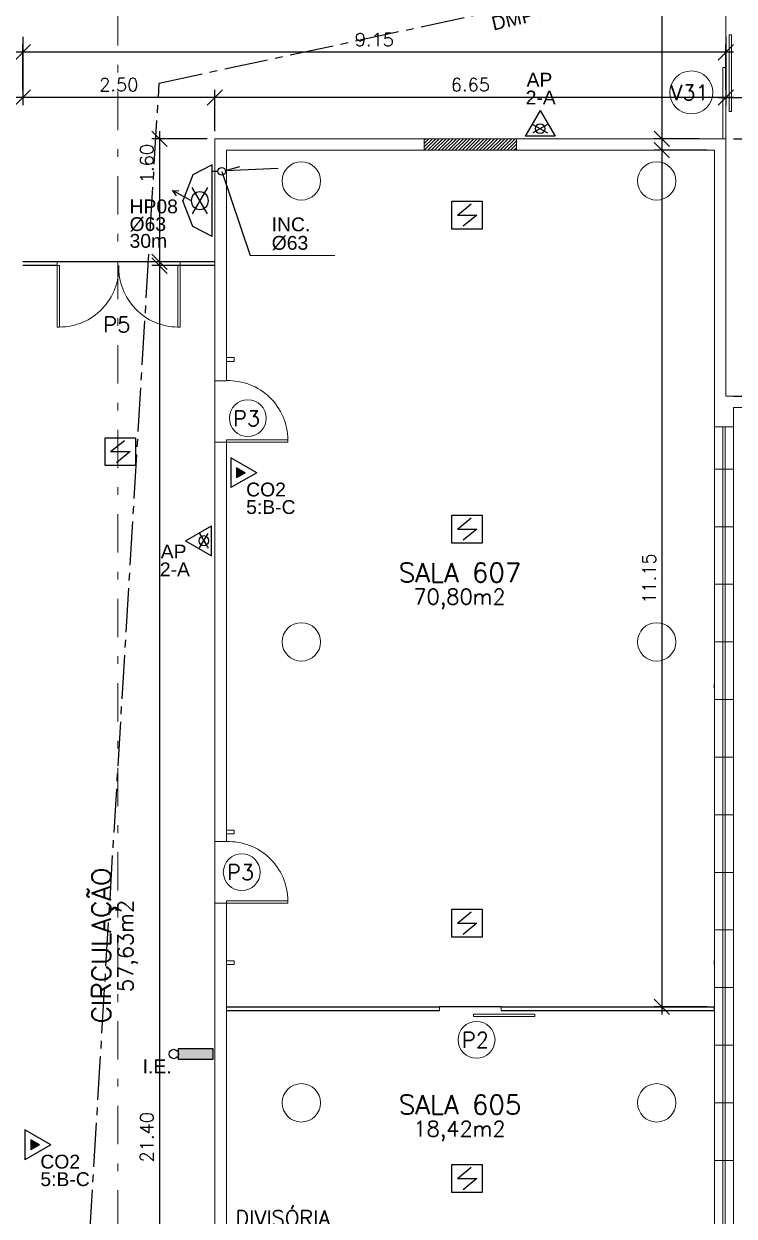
# Model space of a CAD drawing. Header units: millimetres. Extents: x 521 to 1055, y 261 to 520.
# Drawn here: x 572.45 to 581.7, y 298.49 to 314.01 of the extents above; entities that cross this region are included whole.
import ezdxf
from ezdxf.enums import TextEntityAlignment as Align

# ---------------------------------------------------------------- set-up
doc = ezdxf.new("R2010")
doc.units = ezdxf.units.MM
for name, pattern in [('CENTER2', [28.575, 19.05, -3.175, 3.175, -3.175]), ('CONTINU', [0]), ('DASHDOTX2', [2, 1, -0.5, 0, -0.5]), ('DIVIDE2', [15.875, 6.35, -3.175, 0, -3.175, 0, -3.175]), ('HIDDEN', [9.525, 6.35, -3.175])]:
    doc.linetypes.add(name, pattern=pattern)
doc.layers.add('0.1', color=8, linetype='Continuous', lineweight=13)
doc.layers.add('ppci', color=8, linetype='Continuous')
doc.styles.add('ROMANS', font='romans')
doc.styles.get("Standard").update_dxf_attribs({"font": 'romans.shx'})
doc.styles.add('STYLE1', font='sanss___.ttf')
doc.dimstyles.new('Fares Eng - 50', dxfattribs={"dimscale": 2, "dimtxt": 0.085, "dimasz": 0.1, "dimexe": 0.05, "dimexo": 0.05, "dimgap": 0.04, "dimtad": 1, "dimzin": 4, "dimdsep": 46, "dimtxsty": 'ROMANS', "dimblk1": 'OBLIQUE', "dimblk2": 'OBLIQUE', "dimsah": 1, "dimcen": 0.05, "dimdle": 0.05, "dimclrd": 8, "dimclre": 8, "dimclrt": 8, "dimaunit": 1, "dimadec": 0, "dimazin": 0, "dimtfac": 1, "dimtix": 1, "dimtmove": 2, "dimatfit": 0, "dimldrblk": 'OPEN90', "dimfxl": 1, "dimtolj": 1, "dimtzin": 0, "dimarcsym": 0})

# ---------------------------------------------------------------- blocks, each defined once
blk = doc.blocks.new('P80')
for points in [[(0, 0.86), (0, 0.83), (0.15, 0.83), (0.15, 0.86)], [(0, 0), (0, 0.03), (0.15, 0.03), (0.15, 0)]]:
    blk.add_lwpolyline(points)
blk.add_lwpolyline([(-0.8, 0.06), (0, 0.06), (0, 0.03), (-0.8, 0.03)], close=True)
at = {"color": 8}
blk.add_arc((-0.025, 0.056), 0.775, 88.1408, 179.6698, dxfattribs=at)
blk = doc.blocks.new('_OBLIQUE')
at = {"color": 0, "linetype": 'ByBlock'}
blk.add_line((-0.5, -0.5), (0.5, 0.5), dxfattribs=at)
blk = doc.blocks.new('*D1420')
at = {"layer": '0.1', "color": 8, "linetype": 'CONTINU', "lineweight": -2, "transparency": 16777216}
for p, q in [((581.588, 313.84), (581.588, 312.952)), ((581.688, 313.052), (574.838, 313.052)), ((574.938, 312.614), (574.938, 313.152))]:
    blk.add_line(p, q, dxfattribs=at)
at = {"layer": 'DEFPOINTS', "color": 0, "linetype": 'CONTINU', "lineweight": -2, "transparency": 16777216}
for p in [(581.588, 313.94), (574.938, 313.052), (574.938, 312.514)]:
    blk.add_point(p, dxfattribs=at)
at = {"layer": '0.1', "color": 8, "linetype": 'CONTINU', "lineweight": -2, "transparency": 16777216, "xscale": 0.2, "yscale": 0.2, "zscale": 0.2, "rotation": 180}
blk.add_blockref('_OBLIQUE', (574.938, 313.052), dxfattribs=at)
at = {"layer": '0.1', "color": 8, "linetype": 'CONTINU', "lineweight": -2, "transparency": 16777216, "xscale": 0.2, "yscale": 0.2, "zscale": 0.2}
blk.add_blockref('_OBLIQUE', (581.588, 313.052), dxfattribs=at)
at = {"layer": '0.1', "color": 8, "linetype": 'CONTINU', "transparency": 16777216, "insert": (578.263, 313.217), "char_height": 0.17, "attachment_point": 5, "style": 'ROMANS'}
blk.add_mtext('\\A1;6.65', dxfattribs=at)
blk = doc.blocks.new('_Open90')
at = {"color": 0, "linetype": 'ByBlock', "lineweight": -2}
for p, q in [((0, 0), (-1, 0)), ((-0.5, 0.5), (0, 0)), ((0, 0), (-0.5, -0.5))]:
    blk.add_line(p, q, dxfattribs=at)
blk = doc.blocks.new('*D1421')
at = {"layer": '0.1', "color": 8, "linetype": 'CONTINU', "lineweight": -2, "transparency": 16777216}
for p, q in [((572.438, 313.84), (572.438, 312.952)), ((575.038, 313.052), (572.338, 313.052)), ((574.938, 312.753), (574.938, 313.152))]:
    blk.add_line(p, q, dxfattribs=at)
at = {"layer": 'DEFPOINTS', "color": 0, "linetype": 'CONTINU', "lineweight": -2, "transparency": 16777216}
for p in [(572.438, 313.94), (572.438, 313.052), (574.938, 312.653)]:
    blk.add_point(p, dxfattribs=at)
at = {"layer": '0.1', "color": 8, "linetype": 'CONTINU', "lineweight": -2, "transparency": 16777216, "xscale": 0.2, "yscale": 0.2, "zscale": 0.2, "rotation": 180}
blk.add_blockref('_OBLIQUE', (572.438, 313.052), dxfattribs=at)
at = {"layer": '0.1', "color": 8, "linetype": 'CONTINU', "lineweight": -2, "transparency": 16777216, "xscale": 0.2, "yscale": 0.2, "zscale": 0.2}
blk.add_blockref('_OBLIQUE', (574.938, 313.052), dxfattribs=at)
at = {"layer": '0.1', "color": 8, "linetype": 'CONTINU', "transparency": 16777216, "insert": (573.688, 313.217), "char_height": 0.17, "attachment_point": 5, "style": 'ROMANS'}
blk.add_mtext('\\A1;2.50', dxfattribs=at)
blk = doc.blocks.new('*D1422')
at = {"layer": '0.1', "color": 8, "linetype": 'CONTINU', "lineweight": -2, "transparency": 16777216}
for p, q in [((581.588, 313.84), (581.588, 312.952)), ((585.538, 313.84), (585.538, 312.952)), ((581.488, 313.052), (585.638, 313.052))]:
    blk.add_line(p, q, dxfattribs=at)
at = {"layer": 'DEFPOINTS', "color": 0, "linetype": 'CONTINU', "lineweight": -2, "transparency": 16777216}
for p in [(581.588, 313.94), (585.538, 313.94), (585.538, 313.052)]:
    blk.add_point(p, dxfattribs=at)
at = {"layer": '0.1', "color": 8, "linetype": 'CONTINU', "lineweight": -2, "transparency": 16777216, "xscale": 0.2, "yscale": 0.2, "zscale": 0.2, "rotation": 180}
blk.add_blockref('_OBLIQUE', (581.588, 313.052), dxfattribs=at)
at = {"layer": '0.1', "color": 8, "linetype": 'CONTINU', "lineweight": -2, "transparency": 16777216, "xscale": 0.2, "yscale": 0.2, "zscale": 0.2}
blk.add_blockref('_OBLIQUE', (585.538, 313.052), dxfattribs=at)
at = {"layer": '0.1', "color": 8, "linetype": 'CONTINU', "transparency": 16777216, "insert": (583.563, 313.217), "char_height": 0.17, "attachment_point": 5, "style": 'ROMANS'}
blk.add_mtext('\\A1;3.95', dxfattribs=at)
blk = doc.blocks.new('*D1652')
at = {"layer": '0.1', "color": 8, "linetype": 'CONTINU', "lineweight": -2, "transparency": 16777216}
for p, q in [((580.754, 316.464), (580.754, 312.414)), ((581.241, 316.364), (580.654, 316.364)), ((581.241, 312.514), (580.654, 312.514))]:
    blk.add_line(p, q, dxfattribs=at)
at = {"layer": 'DEFPOINTS', "color": 0, "linetype": 'CONTINU', "lineweight": -2, "transparency": 16777216}
for p in [(581.341, 316.364), (580.754, 312.514), (581.341, 312.514)]:
    blk.add_point(p, dxfattribs=at)
at = {"layer": '0.1', "color": 8, "linetype": 'CONTINU', "lineweight": -2, "transparency": 16777216, "xscale": 0.2, "yscale": 0.2, "zscale": 0.2}
for p, rotation in [((580.754, 316.364), 90), ((580.754, 312.514), 270)]:
    blk.add_blockref('_OBLIQUE', p, dxfattribs=dict(at, rotation=rotation))
at = {"layer": '0.1', "color": 8, "linetype": 'CONTINU', "transparency": 16777216, "insert": (580.589, 314.439), "char_height": 0.17, "attachment_point": 5, "rotation": 90, "style": 'ROMANS'}
blk.add_mtext('\\A1;3.85', dxfattribs=at)
blk = doc.blocks.new('*D1654')
at = {"layer": '0.1', "color": 8, "linetype": 'CONTINU', "lineweight": -2, "transparency": 16777216}
for p, q in [((572.438, 313.152), (572.438, 313.739)), ((581.588, 313.152), (581.588, 313.739)), ((581.688, 313.639), (572.338, 313.639))]:
    blk.add_line(p, q, dxfattribs=at)
at = {"layer": 'DEFPOINTS', "color": 0, "linetype": 'CONTINU', "lineweight": -2, "transparency": 16777216}
for p in [(572.438, 313.639), (572.438, 313.052), (581.588, 313.052)]:
    blk.add_point(p, dxfattribs=at)
at = {"layer": '0.1', "color": 8, "linetype": 'CONTINU', "lineweight": -2, "transparency": 16777216, "xscale": 0.2, "yscale": 0.2, "zscale": 0.2, "rotation": 180}
blk.add_blockref('_OBLIQUE', (572.438, 313.639), dxfattribs=at)
at = {"layer": '0.1', "color": 8, "linetype": 'CONTINU', "lineweight": -2, "transparency": 16777216, "xscale": 0.2, "yscale": 0.2, "zscale": 0.2}
blk.add_blockref('_OBLIQUE', (581.588, 313.639), dxfattribs=at)
at = {"layer": '0.1', "color": 8, "linetype": 'CONTINU', "transparency": 16777216, "insert": (577.013, 313.804), "char_height": 0.17, "attachment_point": 5, "style": 'ROMANS'}
blk.add_mtext('\\A1;9.15', dxfattribs=at)
blk = doc.blocks.new('*D1658')
at = {"layer": '0.1', "color": 8, "linetype": 'CONTINU', "lineweight": -2, "transparency": 16777216}
for p, q in [((582.274, 312.614), (582.274, 309.064)), ((581.688, 312.514), (582.374, 312.514)), ((581.688, 309.164), (582.374, 309.164))]:
    blk.add_line(p, q, dxfattribs=at)
at = {"layer": 'DEFPOINTS', "color": 0, "linetype": 'CONTINU', "lineweight": -2, "transparency": 16777216}
for p in [(581.588, 312.514), (581.588, 309.164), (582.274, 309.164)]:
    blk.add_point(p, dxfattribs=at)
at = {"layer": '0.1', "color": 8, "linetype": 'CONTINU', "lineweight": -2, "transparency": 16777216, "xscale": 0.2, "yscale": 0.2, "zscale": 0.2}
for p, rotation in [((582.274, 312.514), 90), ((582.274, 309.164), 270)]:
    blk.add_blockref('_OBLIQUE', p, dxfattribs=dict(at, rotation=rotation))
at = {"layer": '0.1', "color": 8, "linetype": 'CONTINU', "transparency": 16777216, "insert": (582.109, 310.839), "char_height": 0.17, "attachment_point": 5, "rotation": 90, "style": 'ROMANS'}
blk.add_mtext('\\A1;3.35', dxfattribs=at)
blk = doc.blocks.new('*D1453')
at = {"layer": '0.1', "color": 8, "linetype": 'CONTINU', "lineweight": -2, "transparency": 16777216}
for p, q in [((574.218, 312.614), (574.218, 310.812)), ((574.838, 312.514), (574.118, 312.514)), ((574.838, 310.912), (574.118, 310.912))]:
    blk.add_line(p, q, dxfattribs=at)
at = {"layer": 'DEFPOINTS', "color": 0, "linetype": 'CONTINU', "lineweight": -2, "transparency": 16777216}
for p in [(574.938, 312.514), (574.218, 310.912), (574.938, 310.912)]:
    blk.add_point(p, dxfattribs=at)
at = {"layer": '0.1', "color": 8, "linetype": 'CONTINU', "lineweight": -2, "transparency": 16777216, "xscale": 0.2, "yscale": 0.2, "zscale": 0.2}
for p, rotation in [((574.218, 312.514), 90), ((574.218, 310.912), 270)]:
    blk.add_blockref('_OBLIQUE', p, dxfattribs=dict(at, rotation=rotation))
at = {"layer": '0.1', "color": 8, "linetype": 'CONTINU', "transparency": 16777216, "insert": (574.053, 312.191), "char_height": 0.17, "attachment_point": 5, "rotation": 90, "style": 'ROMANS'}
blk.add_mtext('\\A1;1.60', dxfattribs=at)
blk = doc.blocks.new('*D1739')
at = {"layer": '0.1', "color": 8, "linetype": 'CONTINU', "lineweight": -2, "transparency": 16777216}
for p, q in [((580.754, 312.464), (580.754, 301.114)), ((581.338, 312.364), (580.654, 312.364)), ((581.338, 301.214), (580.654, 301.214))]:
    blk.add_line(p, q, dxfattribs=at)
at = {"layer": 'DEFPOINTS', "color": 0, "linetype": 'CONTINU', "lineweight": -2, "transparency": 16777216}
for p in [(581.438, 312.364), (580.754, 301.214), (581.438, 301.214)]:
    blk.add_point(p, dxfattribs=at)
at = {"layer": '0.1', "color": 8, "linetype": 'CONTINU', "lineweight": -2, "transparency": 16777216, "xscale": 0.2, "yscale": 0.2, "zscale": 0.2}
for p, rotation in [((580.754, 312.364), 90), ((580.754, 301.214), 270)]:
    blk.add_blockref('_OBLIQUE', p, dxfattribs=dict(at, rotation=rotation))
at = {"layer": '0.1', "color": 8, "linetype": 'CONTINU', "transparency": 16777216, "insert": (580.589, 306.789), "char_height": 0.17, "attachment_point": 5, "rotation": 90, "style": 'ROMANS'}
blk.add_mtext('\\A1;11.15', dxfattribs=at)
blk = doc.blocks.new('*D1762')
at = {"layer": '0.1', "color": 8, "linetype": 'CONTINU', "lineweight": -2, "transparency": 16777216}
for p, q in [((574.218, 310.962), (574.218, 289.364)), ((574.838, 310.862), (574.118, 310.862)), ((574.838, 289.464), (574.118, 289.464))]:
    blk.add_line(p, q, dxfattribs=at)
at = {"layer": 'DEFPOINTS', "color": 0, "linetype": 'CONTINU', "lineweight": -2, "transparency": 16777216}
for p in [(574.938, 310.862), (574.218, 289.464), (574.938, 289.464)]:
    blk.add_point(p, dxfattribs=at)
at = {"layer": '0.1', "color": 8, "linetype": 'CONTINU', "lineweight": -2, "transparency": 16777216, "xscale": 0.2, "yscale": 0.2, "zscale": 0.2}
for p, rotation in [((574.218, 310.862), 90), ((574.218, 289.464), 270)]:
    blk.add_blockref('_OBLIQUE', p, dxfattribs=dict(at, rotation=rotation))
at = {"layer": '0.1', "color": 8, "linetype": 'CONTINU', "transparency": 16777216, "insert": (574.053, 299.517), "char_height": 0.17, "attachment_point": 5, "rotation": 90, "style": 'ROMANS'}
blk.add_mtext('\\A1;21.40', dxfattribs=at)
blk = doc.blocks.new('ÁREA')
for p in [(0.00005, 0.00376), (0, 0)]:
    blk.add_attdef('COMPARTIMENTO', text='', height=0.0025).set_placement(p, align=Align.CENTER)
at = {"color": 1}
for p in [(-0.00005, -0.00376), (-0.0001, -0.00752)]:
    blk.add_attdef('ÁREA', text='', height=0.002, dxfattribs=at).set_placement(p, align=Align.CENTER)

msp = doc.modelspace()

# ---------------------------------------------------------------- hatches: boundary and pattern name
at = {"layer": '0.1', "linetype": 'CONTINU', "lineweight": -2}
h = msp.add_hatch(dxfattribs=at)
h.set_pattern_fill('ANSI31', color=8, scale=0.01, style=0, double=1)
h.set_pattern_definition([(45, (577.66274, 312.36448), (-0.0224506, 0.0224506), [])])
h.paths.add_polyline_path([(578.86274, 312.51448), (577.66274, 312.51448), (577.66274, 312.36448), (578.86274, 312.36448)])
at = {"layer": 'ppci'}
for points in [[(575.33282, 308.1674), (575.22007, 308.23249), (575.22007, 308.1023)], [(574.46414, 300.67146), (574.46414, 300.52896), (574.91267, 300.52896), (574.91267, 300.67146)], [(572.65466, 299.41832), (572.54191, 299.48342), (572.54191, 299.35322)]]:
    msp.add_hatch(color=10, dxfattribs=at).paths.add_polyline_path(points)

# ---------------------------------------------------------------- linework, layer by layer
at = {"layer": '0.1', "color": 8, "linetype": 'DASHDOTX2', "ltscale": 0.5}
msp.add_line((573.67694, 337.32691), (573.67694, 284.40546), dxfattribs=at)
at = {"layer": '0.1', "color": 8, "linetype": 'CONTINU'}
for p, q in [((581.58774, 313.43948), (581.58774, 315.43948)), ((581.54774, 312.51448), (581.54774, 313.43948)), ((581.58774, 313.43948), (581.54774, 313.43948)), ((581.58774, 312.51448), (581.58774, 313.43948)), ((572.88774, 310.91242), (572.88774, 310.86242)), ((574.48774, 310.91242), (574.48774, 310.86242)), ((576.49809, 310.99496), (575.39774, 310.99496)), ((574.93774, 308.56448), (574.93774, 309.36448)), ((581.43774, 308.76448), (581.43774, 306.30933)), ((581.54774, 308.76448), (581.54774, 288.11448)), ((581.57774, 308.76448), (581.57774, 288.11448)), ((581.68774, 308.76448), (581.68774, 288.11448)), ((581.43774, 308.21448), (581.68774, 308.21448)), ((581.43774, 307.46448), (581.68774, 307.46448)), ((581.43774, 306.71448), (581.68774, 306.71448)), ((581.43774, 306.71448), (581.43774, 305.41448)), ((581.43774, 305.96448), (581.68774, 305.96448)), ((581.43774, 305.36448), (581.43774, 301.81448)), ((581.43774, 305.21448), (581.68774, 305.21448)), ((581.43774, 304.46448), (581.68774, 304.46448)), ((581.43774, 303.71448), (581.68774, 303.71448)), ((574.93774, 302.56448), (574.93774, 303.36448)), ((581.43774, 302.96448), (581.68774, 302.96448)), ((581.43774, 302.21448), (581.68774, 302.21448)), ((581.43774, 301.76448), (581.43774, 301.21448)), ((581.43774, 301.46448), (581.68774, 301.46448)), ((577.86274, 301.21448), (577.86274, 301.16448)), ((578.66274, 301.16448), (578.66274, 301.21448)), ((581.43774, 301.16448), (581.43774, 299.96448)), ((581.43774, 300.71448), (581.68774, 300.71448)), ((581.43774, 299.96448), (581.68774, 299.96448)), ((581.43774, 299.96448), (581.43774, 298.26448)), ((581.43774, 299.21448), (581.68774, 299.21448))]:
    msp.add_line(p, q, dxfattribs=at)
at = {"layer": '0.1', "color": 7}
for p, q in [((574.93774, 312.51448), (577.66274, 312.51448)), ((574.93774, 312.51448), (574.93774, 309.36448)), ((577.66274, 312.51448), (581.58774, 312.51448)), ((581.58774, 309.16448), (581.58774, 312.51448)), ((575.08774, 312.36448), (577.66274, 312.36448)), ((575.08774, 312.36448), (575.08774, 309.36448)), ((577.66274, 312.36448), (581.43774, 312.36448)), ((581.43774, 308.76448), (581.43774, 312.36448)), ((574.93774, 309.36448), (575.08774, 309.36448)), ((581.58774, 309.16448), (582.03774, 309.16448)), ((581.68774, 309.01448), (582.03774, 309.01448)), ((581.68774, 308.76448), (581.68774, 309.01448)), ((581.43774, 308.76448), (581.68774, 308.76448)), ((574.93774, 308.56448), (574.93774, 303.36448)), ((574.93774, 308.56448), (575.08774, 308.56448)), ((575.08774, 308.56448), (575.08774, 303.36448)), ((574.93774, 303.36448), (575.08774, 303.36448)), ((574.93774, 302.56448), (575.08774, 302.56448)), ((574.93774, 302.56448), (574.93774, 297.36448)), ((575.08774, 302.56448), (575.08774, 297.36448))]:
    msp.add_line(p, q, dxfattribs=at)
at = {"layer": '0.1', "color": 8}
for p, q in [((577.66274, 312.51448), (577.66274, 312.36448)), ((578.86274, 312.36448), (578.86274, 312.51448))]:
    msp.add_line(p, q, dxfattribs=at)
at = {"layer": '0.1', "color": 8, "linetype": 'CONTINU', "lineweight": -2}
for p, q in [((575.02747, 312.08922), (575.39774, 310.99496)), ((572.88774, 310.91242), (572.43774, 310.91242)), ((574.48774, 310.91242), (572.88774, 310.91242)), ((574.93774, 310.91242), (574.48774, 310.91242)), ((572.88774, 310.86242), (572.43774, 310.86242)), ((574.93774, 310.86242), (574.48774, 310.86242)), ((581.43774, 305.36448), (581.43774, 305.41448)), ((581.43774, 301.76448), (581.43774, 301.81448)), ((575.08774, 301.21448), (577.86274, 301.21448)), ((575.08774, 301.16448), (577.86274, 301.16448)), ((578.66274, 301.21448), (577.86274, 301.21448)), ((578.66274, 301.21448), (581.43774, 301.21448)), ((578.66274, 301.16448), (581.43774, 301.16448)), ((581.43774, 301.16448), (581.43774, 301.21448))]:
    msp.add_line(p, q, dxfattribs=at)
at = {"layer": '0.1', "color": 8, "linetype": 'HIDDEN', "ltscale": 0.02}
for p, q in [((575.18774, 309.66448), (575.08774, 309.66448)), ((575.18774, 309.66448), (575.18774, 309.61448)), ((575.18774, 309.61448), (575.08774, 309.61448)), ((575.08774, 303.51448), (575.18774, 303.51448)), ((575.08774, 303.46448), (575.18774, 303.46448)), ((575.18774, 303.51448), (575.18774, 303.46448)), ((575.08774, 301.81448), (575.18774, 301.81448)), ((575.08774, 301.76448), (575.18774, 301.76448)), ((575.18774, 301.81448), (575.18774, 301.76448))]:
    msp.add_line(p, q, dxfattribs=at)
at = {"layer": '0.1', "color": 8, "linetype": 'CONTINU'}
msp.add_lwpolyline([(581.65912, 312.86676), (581.65912, 313.86676), (581.62912, 313.86676), (581.62912, 312.86676)], close=True, dxfattribs=at)
at = {"layer": '0.1', "color": 8}
for points in [[(572.91774, 310.06242), (572.91774, 310.86242), (572.88774, 310.86242), (572.88774, 310.06242)], [(574.45774, 310.06242), (574.45774, 310.86242), (574.48774, 310.86242), (574.48774, 310.06242)], [(579.10147, 301.11729), (578.30147, 301.11729), (578.30147, 301.08729), (579.10147, 301.08729)]]:
    msp.add_lwpolyline(points, close=True, dxfattribs=at)
for centre, radius in [((581.13864, 313.11672), 0.28038), ((575.36614, 308.87571), 0.23964), ((575.2874, 302.96685), 0.23964), ((578.34378, 300.78384), 0.23964)]:
    msp.add_circle(centre, radius, dxfattribs=at)
at = {"layer": '0.1', "color": 7}
for centre in [(576.06274, 311.96448), (580.68774, 311.96448), (576.06274, 305.96448), (580.68774, 305.96448), (576.06274, 299.96448), (580.68774, 299.96448)]:
    msp.add_circle(centre, 0.25, dxfattribs=at)
at = {"layer": '0.1', "color": 8}
for centre, start, end in [((572.91328, 310.83728), 270.330199, 1.859182), ((574.46221, 310.83728), 178.140818, 269.669801)]:
    msp.add_arc(centre, 0.77487, start, end, dxfattribs=at)
at = {"layer": 'ppci', "color": 10, "linetype": 'Continuous'}
for p, q in [((579.17012, 312.88367), (578.97512, 312.54592)), ((579.17012, 312.88367), (579.36512, 312.54592)), ((579.36512, 312.54592), (578.97512, 312.54592)), ((574.90392, 312.17613), (574.65296, 312.04543)), ((574.90392, 311.23959), (574.90392, 312.17613)), ((574.65296, 312.04543), (574.5216, 311.70786)), ((574.63474, 311.70786), (574.38509, 311.84079)), ((574.38509, 311.84079), (574.47045, 311.83781)), ((574.38509, 311.84079), (574.43522, 311.77163)), ((574.84101, 311.53739), (574.64411, 311.87844)), ((574.8408, 311.87795), (574.64423, 311.53749)), ((574.65296, 311.37028), (574.5216, 311.70786)), ((578.09367, 311.52054), (578.2723, 311.66685)), ((578.09367, 311.52054), (578.34698, 311.52054)), ((578.34698, 311.52054), (578.16835, 311.37423)), ((574.90392, 311.23959), (574.65296, 311.37028)), ((573.58132, 308.44078), (573.75995, 308.5871)), ((573.58132, 308.44078), (573.83463, 308.44078)), ((573.83463, 308.44078), (573.656, 308.29447)), ((575.14507, 308.3624), (575.14507, 307.9724)), ((575.48282, 308.1674), (575.14507, 308.3624)), ((575.22007, 308.23249), (575.22007, 308.1023)), ((575.33282, 308.1674), (575.22007, 308.23249)), ((575.48282, 308.1674), (575.14507, 307.9724)), ((575.33282, 308.1674), (575.22007, 308.1023)), ((574.55535, 307.2815), (574.8931, 307.4765)), ((574.8931, 307.0865), (574.8931, 307.4765)), ((578.09367, 307.43307), (578.2723, 307.57938)), ((578.09367, 307.43307), (578.34698, 307.43307)), ((578.34698, 307.43307), (578.16835, 307.28676)), ((574.55535, 307.2815), (574.8931, 307.0865)), ((578.09367, 302.30349), (578.2723, 302.44981)), ((578.09367, 302.30349), (578.34698, 302.30349)), ((578.34698, 302.30349), (578.16835, 302.15718)), ((572.46691, 299.61332), (572.46691, 299.22332)), ((572.80466, 299.41832), (572.46691, 299.61332)), ((572.80466, 299.41832), (572.46691, 299.22332)), ((572.54191, 299.48342), (572.54191, 299.35322)), ((572.65466, 299.41832), (572.54191, 299.48342)), ((572.65466, 299.41832), (572.54191, 299.35322)), ((578.09367, 298.97935), (578.2723, 299.12566)), ((578.09367, 298.97935), (578.34698, 298.97935)), ((578.34698, 298.97935), (578.16835, 298.83303))]:
    msp.add_line(p, q, dxfattribs=at)
at = {"layer": 'ppci', "color": 10}
for p, q in [((579.07541, 312.69955), (579.26489, 312.59015)), ((579.26461, 312.69943), (579.07547, 312.59022)), ((575.07567, 312.10252), (575.26117, 312.15371)), ((575.07567, 312.10252), (575.75952, 312.13299)), ((574.73948, 307.37621), (574.84887, 307.18673)), ((574.7396, 307.18701), (574.8488, 307.37615))]:
    msp.add_line(p, q, dxfattribs=at)
at = {"layer": 'ppci', "color": 12, "linetype": 'DIVIDE2', "ltscale": 0.03}
msp.add_line((574.97747, 312.08922), (574.90392, 312.08922), dxfattribs=at)
at = {"layer": 'ppci', "color": 10, "linetype": 'CENTER2', "lineweight": -2, "ltscale": 0.03}
msp.add_lwpolyline([(565.93774, 287.21448), (568.48043, 291.86497), (572.94494, 292.17357), (574.21368, 313.23946), (582.87876, 315.10044), (583.39612, 317.15776), (585.97843, 317.38787), (586.14891, 317.81448)], dxfattribs=at)
at = {"layer": 'ppci', "color": 10, "linetype": 'Continuous'}
for points in [[(578.02243, 311.70275), (578.41823, 311.70275), (578.41823, 311.33833), (578.02243, 311.33833)], [(573.51008, 308.62299), (573.90587, 308.62299), (573.90587, 308.25857), (573.51008, 308.25857)], [(578.02243, 307.61528), (578.41823, 307.61528), (578.41823, 307.25086), (578.02243, 307.25086)], [(578.02243, 302.4857), (578.41823, 302.4857), (578.41823, 302.12129), (578.02243, 302.12129)], [(578.02243, 299.16155), (578.41823, 299.16155), (578.41823, 298.79714), (578.02243, 298.79714)]]:
    msp.add_lwpolyline(points, close=True, dxfattribs=at)
at = {"layer": 'ppci', "color": 10}
msp.add_lwpolyline([(574.91267, 300.67146), (574.91267, 300.52896), (574.46414, 300.52896), (574.46414, 300.67146)], close=True, dxfattribs=at)
for centre, radius in [((575.02747, 312.08922), 0.05), ((574.40296, 300.60021), 0.06117)]:
    msp.add_circle(centre, radius, dxfattribs=at)
at = {"layer": 'ppci', "color": 10, "extrusion": (0, 0, -1)}
msp.add_ellipse((579.17012, 312.64487), major_axis=(-0.06606, 0), ratio=0.90709532, dxfattribs=at)
at = {"layer": 'ppci', "color": 10, "linetype": 'Continuous'}
msp.add_ellipse((574.74259, 311.70786), major_axis=(0, -0.1189), ratio=0.90709532, dxfattribs=at)
at = {"layer": 'ppci', "color": 10}
msp.add_ellipse((574.79416, 307.2815), major_axis=(0, 0.06606), ratio=0.90709532, dxfattribs=at)

# ---------------------------------------------------------------- block references
at = {"layer": '0.1', "color": 8, "xscale": -1}
for p in [(575.08774, 308.53448), (575.08774, 302.53448)]:
    msp.add_blockref('P80', p, dxfattribs=at)
at = {"layer": '0.1', "color": 8}
ref = msp.add_blockref('ÁREA', (578.12797, 306.74115), dxfattribs=dict(at, xscale=133.3333333333333, yscale=133.3333333333333, zscale=133.3333333333333))
ref.add_attrib('COMPARTIMENTO', 'SALA 607', dxfattribs={"layer": '0', "color": 3, "height": 0.25}).set_placement((578.12797, 306.74115), align=Align.CENTER)
ref.add_attrib('ÁREA', '70,80m2', dxfattribs={"layer": '0', "color": 1, "height": 0.2}).set_placement((578.12133, 306.45319), align=Align.CENTER)
ref = msp.add_blockref('ÁREA', (573.58593, 302.01273), dxfattribs=dict(at, xscale=133.3333333333333, yscale=133.3333333333333, zscale=133.3333333333333, rotation=90))
ref.add_attrib('COMPARTIMENTO', 'CIRCULAÇÃO', dxfattribs={"layer": '0', "color": 3, "height": 0.25, "rotation": 90}).set_placement((573.58593, 302.01273), align=Align.CENTER)
ref.add_attrib('ÁREA', '57,63m2', dxfattribs={"layer": '0', "color": 1, "height": 0.2, "rotation": 90}).set_placement((573.87388, 302.0061), align=Align.CENTER)
ref = msp.add_blockref('ÁREA', (578.12797, 299.8155), dxfattribs=dict(at, xscale=133.3333333333333, yscale=133.3333333333333, zscale=133.3333333333333))
ref.add_attrib('COMPARTIMENTO', 'SALA 605', dxfattribs={"layer": '0', "color": 3, "height": 0.25}).set_placement((578.12797, 299.8155), align=Align.CENTER)
ref.add_attrib('ÁREA', '18,42m2', dxfattribs={"layer": '0', "color": 1, "height": 0.2}).set_placement((578.12133, 299.52754), align=Align.CENTER)

# ---------------------------------------------------------------- texts
for s, p in [('V31', (580.86785, 313.01521)), ('P5', (573.48674, 309.99414)), ('P3', (575.17553, 308.7742)), ('P3', (575.09679, 302.86534)), ('P2', (578.15317, 300.68232)), ('DIVISÓRIA', (575.20567, 298.36488))]:
    msp.add_text(s, height=0.2, dxfattribs=at).set_placement(p)
at = {"layer": 'ppci', "color": 10, "style": 'STYLE1'}
msp.add_text('DMP = 44,92m', height=0.18, rotation=13.003899, dxfattribs=at).set_placement((578.56311, 313.92173))
for s, p in [('AP', (578.99395, 313.1925)), ('2-A', (578.98232, 312.96027)), ('HP08', (573.82786, 311.5433)), ('Ø63', (573.82786, 311.31302)), ('INC.', (575.67753, 311.30969)), ('30m', (573.82786, 311.09457)), ('Ø63', (575.67753, 311.0689)), ('CO2', (575.34522, 307.85819)), ('5:B-C', (575.34522, 307.62983)), ('AP', (574.23369, 307.05072)), ('2-A', (574.22206, 306.81849)), ('I.E.', (573.99844, 300.34867)), ('CO2', (572.66706, 299.10912)), ('5:B-C', (572.66706, 298.88076))]:
    msp.add_text(s, height=0.18, dxfattribs=at).set_placement(p)

# ---------------------------------------------------------------- dimensions: what is measured, and where the dimension line sits
at = {"layer": '0.1', "color": 8, "linetype": 'CONTINU'}
for base, p1, p2, picture, middle in [((580.75382, 312.51448), (581.34085, 316.36448), (581.34085, 312.51448), '*D1652', (580.58882, 314.43948)), ((582.27436, 309.16448), (581.58774, 312.51448), (581.58774, 309.16448), '*D1658', (582.10936, 310.83948)), ((580.75382, 301.21448), (581.43774, 312.36448), (581.43774, 301.21448), '*D1739', (580.58882, 306.78948))]:
    dim = msp.add_linear_dim(base=base, p1=p1, p2=p2, angle=90, dimstyle='Fares Eng - 50', dxfattribs=at)
    dim.commit()
    dim.dimension.update_dxf_attribs({"geometry": picture, "text_midpoint": middle})
for base, p1, p2, picture, middle in [((572.43774, 313.05242), (574.93774, 312.65271), (572.43774, 313.94038), '*D1421', (573.68774, 313.21742)), ((572.43774, 313.63948), (581.58774, 313.05242), (572.43774, 313.05242), '*D1654', (577.01274, 313.80448)), ((574.93774, 313.05242), (581.58774, 313.94038), (574.93774, 312.51448), '*D1420', (578.26274, 313.21742)), ((585.53774, 313.05242), (581.58774, 313.94038), (585.53774, 313.94038), '*D1422', (583.56274, 313.21742))]:
    dim = msp.add_linear_dim(base=base, p1=p1, p2=p2, dimstyle='Fares Eng - 50', dxfattribs=at)
    dim.commit()
    dim.dimension.update_dxf_attribs({"geometry": picture, "text_midpoint": middle})
for base, p1, p2, picture, middle in [((574.21777, 310.91242), (574.93774, 312.51448), (574.93774, 310.91242), '*D1453', (574.05277, 312.19066)), ((574.21777, 289.46448), (574.93774, 310.86242), (574.93774, 289.46448), '*D1762', (574.05277, 299.51652))]:
    dim = msp.add_linear_dim(base=base, p1=p1, p2=p2, angle=90, dimstyle='Fares Eng - 50', dxfattribs=at)
    dim.commit()
    dim.dimension.update_dxf_attribs({"geometry": picture, "text_midpoint": middle, "dimtype": 160})

doc.saveas('drawing.dxf')
